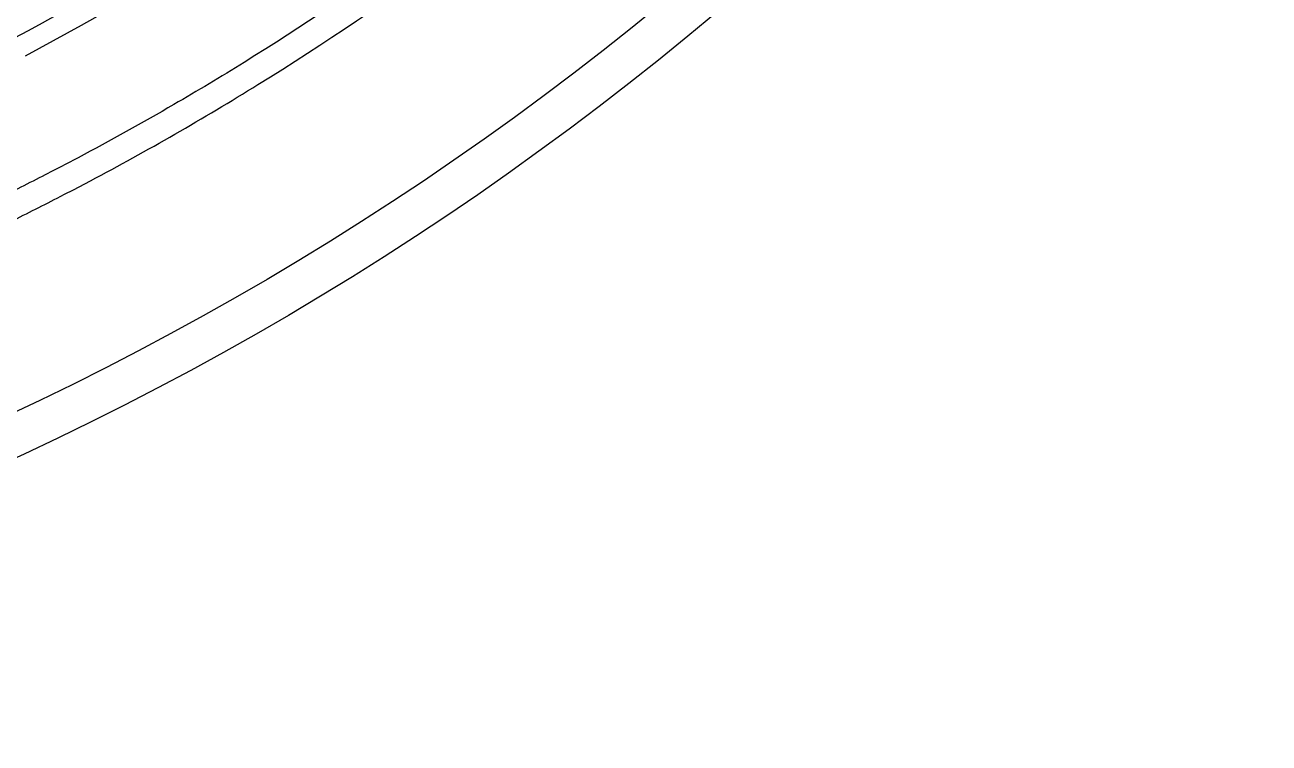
# Model space of a CAD drawing. Extents: x 1548 to 1929, y -174 to 95.
# Drawn here: x 1630.42 to 1636.48, y 37.06 to 40.56 of the extents above; entities that cross this region are included whole.
import ezdxf

# ---------------------------------------------------------------- set-up
doc = ezdxf.new("R2010")
doc.units = 0
doc.layers.add('gbr-dxf_layer0', color=7, linetype='Continuous')
doc.layers.add('gbr-outline-dxf_layer1', color=2, linetype='Continuous')

msp = doc.modelspace()

# ---------------------------------------------------------------- linework, layer by layer
at = {"layer": 'gbr-dxf_layer0', "linetype": 'Continuous'}
for points in [[(1666.3983, 42.2801), (1636.3529, 42.2801, 0.196007), (1634.4629, 41.5094, -0.196002), (1624.0481, 37.2636), (1618.5478, 37.2636, -0.196002), (1608.133, 41.5094, 0.196006), (1606.243, 42.2801), (1585.1264, 42.2801, -0.414217), (1584.3299, 43.0766), (1584.3299, 45.0951, -0.014221), (1584.3296, 45.105)], [(1629.6102, 39.2628), (1629.6298, 39.2712, 0.004111), (1629.8404, 39.3626), (1629.9392, 39.4251), (1630.1233, 39.4917), (1630.1789, 39.5178), (1630.2412, 39.5481), (1630.2607, 39.5572), (1630.3031, 39.5778), (1630.3344, 39.593, 0.00484), (1630.5759, 39.7147), (1630.6118, 39.7332), (1630.6554, 39.7553), (1630.7375, 39.7988, 0.016802), (1631.5528, 40.2671, 0.037765), (1633.3951, 41.6126), (1633.5023, 41.705, 0.017743), (1634.2864, 42.4373, -0.006176), (1634.3575, 42.4901, -0.038834), (1634.8335, 42.7828), (1634.8513, 42.7919), (1634.8579, 42.7955)], [(1634.1987, 42.5305, 0.01149), (1634.0656, 42.4228), (1634.0501, 42.4096), (1634.0275, 42.3923, -0.095557), (1633.9688, 42.3041, -0.012434), (1633.4186, 41.801), (1633.3239, 41.7194), (1633.3125, 41.7095, -0.004647), (1633.0991, 41.531, -0.033123), (1631.4857, 40.3753, -0.007194), (1631.1438, 40.17, -0.009619), (1630.6775, 39.9112), (1630.6142, 39.8777), (1630.5969, 39.8685), (1630.5538, 39.8464), (1630.5174, 39.8279, -0.00484), (1630.2782, 39.7072)]]:
    msp.add_lwpolyline(points, format="xyb", dxfattribs=at)
at = {"layer": 'gbr-dxf_layer0'}
for centre, radius, start, end in [((1624.1726, 52.1609), 13.209, 297.9701, 308.67113), ((1624.1729, 52.161), 13.311, 297.99704, 308.67248)]:
    msp.add_arc(centre, radius, start, end, dxfattribs=at)
at = {"layer": 'gbr-outline-dxf_layer1', "linetype": 'Continuous'}
msp.add_lwpolyline([(1584.1264, 43.0766), (1584.1264, 54.6765, -0.414215), (1585.1264, 55.6765), (1606.6575, 55.6765, -0.202321), (1617.474, 51.113, 0.202214), (1618.548, 50.66), (1624.0479, 50.66, 0.202309), (1625.1223, 51.1134, -0.202312), (1635.9384, 55.6765), (1666.9464, 55.6765, -0.414215), (1667.9464, 54.6765), (1667.9464, 43.0766, -0.414215), (1666.9464, 42.0766), (1636.3529, 42.0766, 0.196013), (1634.6051, 41.3639, -0.196007), (1624.0479, 37.0601), (1618.548, 37.0601, -0.196007), (1607.9907, 41.3639, 0.196009), (1606.243, 42.0766), (1585.1264, 42.0766, -0.414215)], format="xyb", close=True, dxfattribs=at)

doc.saveas('drawing.dxf')
